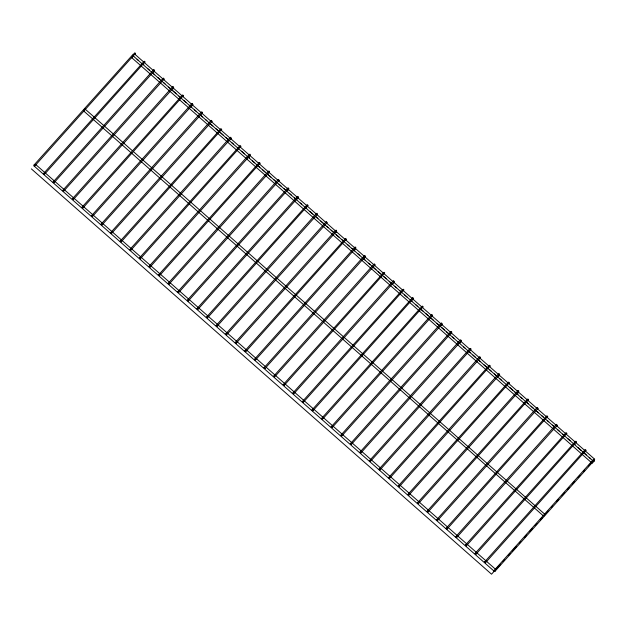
<?xml version="1.0" encoding="UTF-8"?>
<svg xmlns="http://www.w3.org/2000/svg" width="627" height="627" viewBox="0 0 627 627"><rect width="100%" height="100%" fill="white"/><g stroke="black" fill="none" stroke-linecap="round" stroke-linejoin="round"><path stroke-width="0.94" d="M363.441 257.83L363.495 258.661L364.334 258.622M526.421 401.382L526.476 402.213L527.323 402.173M134.249 53.452L134.821 52.801L135.456 53.358L34.908 165.841L34.407 165.544L34.007 165.05L133.426 53.977M143.834 61.893L144.406 61.242L145.041 61.807L44.493 174.29L44 173.985L43.592 173.499L143.991 61.454M153.419 70.334L153.991 69.691L154.626 70.248L153.764 72.129M163.161 78.344L163.208 79.198L164.062 79.135L163.576 78.132L162.189 79.308L62.771 190.389L63.17 190.874L63.672 191.18L164.062 79.135M172.746 86.785L172.793 87.639L173.648 87.576L173.17 86.573L171.774 87.756L72.356 198.83L72.763 199.315L73.257 199.621L173.648 87.576L172.942 89.018M182.183 95.672L182.755 95.022L183.39 95.578L82.842 208.062L82.349 207.764L81.941 207.271L182.339 95.226M191.925 103.674L191.972 104.529L192.826 104.466L192.34 103.463L190.953 104.646L91.534 215.719L91.934 216.205L92.428 216.511L192.826 104.466L192.113 105.9M201.51 112.115L201.557 112.97L202.411 112.907L201.925 111.912L200.538 113.087L101.119 224.16L101.519 224.654L102.021 224.952L202.411 112.907M211.997 121.356L211.518 120.353L210.123 121.528L110.705 232.609L111.112 233.095L111.606 233.401L211.997 121.356L211.142 121.419M220.532 129.444L221.104 128.801L221.739 129.358L121.191 241.842L120.697 241.544L120.29 241.05L220.688 129.005M230.274 137.454L230.321 138.308L231.175 138.246L230.689 137.242L229.302 138.418L129.883 249.491L130.283 249.985L130.777 250.283L231.175 138.246L230.47 139.68M239.71 146.334L240.282 145.683L240.917 146.248L140.37 258.732L139.868 258.426L139.468 257.94L239.859 145.895M250.345 155.128L249.867 154.132L248.472 155.308L149.054 266.381L149.461 266.875L149.955 267.173L250.345 155.128L249.93 155.339M258.88 163.224L259.453 162.573L260.087 163.138L159.54 275.621L159.046 275.316L158.647 274.83L259.037 162.785M268.622 171.226L268.669 172.08L269.524 172.017L269.038 171.022L267.651 172.198L168.232 283.271L168.632 283.765L169.133 284.062L269.524 172.017M278.216 179.675L278.255 180.529L279.109 180.466L278.631 179.463L277.236 180.639L177.817 291.72L178.225 292.206L178.719 292.511L279.109 180.466M287.644 188.555L288.216 187.904L288.851 188.468L287.989 190.349M297.229 197.003L297.801 196.353L298.436 196.909L297.574 198.79M306.822 205.444L307.395 204.794L308.029 205.358L207.482 317.842L206.981 317.536L206.581 317.05L306.971 205.005M316.564 213.446L316.611 214.301L317.458 214.238L316.98 213.243L315.585 214.418L216.166 325.491L216.574 325.985L217.067 326.283L317.458 214.238M326.15 221.895L326.197 222.75L327.051 222.687L326.565 221.684L325.178 222.859L225.759 333.94L226.159 334.426L226.653 334.732L327.051 222.687M335.735 230.336L335.782 231.191L336.636 231.128L336.15 230.133L334.763 231.308L235.344 342.381L235.744 342.875L236.246 343.173L336.636 231.128L335.931 232.57M345.171 239.224L345.743 238.573L346.378 239.13L245.831 351.614L245.337 351.316L244.93 350.822L345.32 238.785M355.101 249.452L355.768 247.163L354.913 247.226L354.96 248.08M364.499 255.667L364.546 256.521L365.4 256.459L364.914 255.463L363.527 256.639L264.108 367.712L264.508 368.206L265.002 368.504L365.4 256.459M374.985 264.907L374.507 263.904L373.112 265.08L273.693 376.161L274.093 376.647L274.595 376.952L374.985 264.907L374.131 264.97M383.52 272.996L384.092 272.353L384.727 272.91L284.18 385.393L283.686 385.096L283.279 384.602L383.677 272.557M393.262 281.006L393.309 281.86L394.164 281.797L393.678 280.794L392.29 281.97L292.872 393.051L293.271 393.537L293.765 393.842L394.164 281.797L393.45 283.232M402.699 289.886L403.263 289.235L403.898 289.799L303.35 402.283L302.857 401.985L302.457 401.492L402.847 289.447M412.284 298.334L412.856 297.684L413.491 298.24L312.944 410.724L312.442 410.426L312.042 409.933L412.433 297.896M421.869 306.775L422.441 306.125L423.076 306.689L322.529 419.173L322.035 418.867L321.627 418.381L422.026 306.337M431.611 314.778L331.221 426.822L331.62 427.316L332.114 427.614L432.512 315.569L432.027 314.574L431.454 315.224L432.089 315.781M441.196 323.226L441.243 324.081L442.098 324.018L441.612 323.015L440.225 324.19L340.806 435.271L341.206 435.757L341.707 436.063L442.098 324.018L441.392 325.452M450.633 332.106L451.205 331.464L451.84 332.02L450.978 333.901M460.375 340.116L460.422 340.97L461.276 340.908L460.79 339.905L459.403 341.08L359.976 452.161L360.384 452.647L360.878 452.953L461.276 340.908L460.563 342.342M469.96 348.557L369.569 460.602L369.969 461.088L370.463 461.394L470.861 349.349L470.814 348.494L469.96 348.557L470.007 349.411M479.545 356.998L479.592 357.86L480.447 357.79L479.968 356.794L478.573 357.97L379.155 469.043L379.554 469.537L380.056 469.835L480.447 357.79M488.982 365.886L489.554 365.235L490.189 365.8L389.641 478.283L389.148 477.978L388.74 477.492L489.138 365.447M498.724 373.888L498.771 374.742L499.625 374.68L499.139 373.684L497.752 374.86L398.333 485.933L398.733 486.427L399.227 486.724L499.625 374.68L498.912 376.122M508.16 382.776L508.724 382.125L509.359 382.689L408.82 495.173L408.318 494.868L407.918 494.382L508.309 382.337M518.09 393.011L518.748 390.715L517.894 390.778L517.941 391.632M527.331 399.665L527.903 399.015L528.537 399.571L427.99 512.055L427.496 511.757L427.089 511.264L527.487 399.227M537.073 407.668L537.12 408.522L537.974 408.459L537.488 407.456L536.101 408.639L436.682 519.712L437.082 520.198L437.575 520.504L537.974 408.459M546.509 416.555L547.081 415.905L547.716 416.461L447.169 528.945L446.667 528.647L446.267 528.153L546.658 416.109M556.251 424.557L556.29 425.412L557.144 425.349L556.666 424.346L555.271 425.521L455.853 536.602L456.26 537.088L456.754 537.394L557.144 425.349L556.439 426.783M565.679 433.437L566.252 432.795L566.886 433.351L466.339 545.835L465.845 545.537L465.446 545.043L565.836 432.998M575.272 441.886L575.837 441.236L576.472 441.792L475.924 554.284L475.431 553.978L475.031 553.492L575.421 441.447M584.858 450.327L585.43 449.677L586.065 450.241L485.517 562.725L485.024 562.427L484.616 561.933L585.007 449.888M266.499 367.54L495.863 569.551L494.977 570.625L494.28 571.315L34.085 165.99L34.971 164.917M84.755 109.435L85.053 109.043L132.101 150.488M593.064 460.947L132.869 55.623L134.28 53.985M592.711 462.397L592.013 463.087L131.819 57.762L133.23 56.124L133.825 56.156M494.28 571.315L495.165 570.241M594.349 459.575L594.647 459.191L182.966 96.597M592.013 463.087L593.589 461.323L594.435 461.284L594.38 460.445M544.957 514.759L543.844 516.005M154.054 70.898L154.477 70.686L54.079 182.731L53.585 182.433L53.185 181.94L153.576 69.895M288.279 189.119L288.694 188.907L188.304 300.952L187.81 300.654L187.402 300.161L287.801 188.116M297.433 197.419L298.287 197.348L197.889 309.393L197.395 309.095L196.996 308.602L297.386 196.557M355.391 248.229L355.807 248.018L255.416 360.063L254.923 359.757L254.515 359.271L354.913 247.226M451.268 332.671L451.683 332.459L351.292 444.504L350.799 444.206L350.391 443.712L450.789 331.667M518.38 391.781L518.795 391.569L418.405 503.614L417.911 503.316L417.504 502.823L517.894 390.778M594.521 460.093L495.103 571.166L494.609 570.868L494.201 570.374L593.62 459.301M495.103 571.166L494.703 570.68L491.544 574.199L31.35 168.875M496.568 568.681L500.487 564.3M503.097 561.384L504.398 559.927M508.317 555.546L510.276 553.359M512.235 551.172L516.154 546.791M519.422 543.147L520.723 541.689M524.642 537.308L526.602 535.121M529.862 531.477L532.48 528.561M535.09 525.638L537.049 523.451M540.309 519.807L542.269 517.612M545.537 513.968L548.147 511.052M551.415 507.4L552.716 505.942M556.635 501.569L558.594 499.382M561.863 495.73L564.472 492.814M567.733 489.162L569.042 487.704M572.31 484.06L574.261 481.873M578.18 477.492L580.14 475.305M583.408 471.661L584.709 470.203M588.628 465.822L590.587 463.635M34.783 165.293L34.085 165.99M593.949 459.881L594.647 459.191M593.236 460.821L593.761 460.257M592.899 462.021L593.589 461.323M131.819 57.762L133.19 55.591M85.053 109.043L83.477 110.807L542.943 515.48M35.496 164.352L265.025 366.246M545.09 514.493L133.575 151.781M134.883 54.008L135.299 53.797M144.469 62.449L144.884 62.245M182.818 96.229L183.233 96.017M221.166 130.008L221.59 129.797M240.76 146.687L239.906 146.749M259.939 163.576L259.084 163.639M307.457 206.009L307.873 205.797M345.806 239.78L346.222 239.577M384.155 273.56L384.57 273.348M403.749 290.238L402.895 290.301M412.919 298.891L413.334 298.687M422.919 307.128L422.073 307.191M470.446 349.56L470.861 349.349M490.032 366.239L489.185 366.301M508.795 383.332L509.21 383.128M528.381 400.018L527.534 400.081M547.144 417.112L547.559 416.9M566.737 433.79L565.883 433.853M575.907 442.443L576.323 442.239M585.493 450.891L585.908 450.68M143.826 64.401L142.98 64.448M201.353 115.07L200.507 115.109M249.287 157.291L248.245 156.922M306.815 207.952L305.968 207.999M354.749 250.173L353.706 249.812M412.276 300.842L411.226 300.474M469.795 351.504L468.957 351.551M517.737 393.725L516.687 393.364M575.257 444.394L574.214 444.026M584.85 452.835L583.8 452.475M34.007 165.05L34.908 165.841M43.592 173.499L44.493 174.29M53.185 181.94L54.079 182.731M62.771 190.389L63.672 191.18M72.356 198.83L73.257 199.621M81.941 207.271L82.842 208.062M91.534 215.719L92.428 216.511M101.119 224.16L102.021 224.952M110.705 232.609L111.606 233.401M120.29 241.05L121.191 241.842M129.883 249.491L130.777 250.283M139.468 257.94L140.37 258.732M149.054 266.381L149.955 267.173M158.647 274.83L159.54 275.621M168.232 283.271L169.133 284.062M177.817 291.72L178.719 292.511M187.402 300.161L188.304 300.952M196.996 308.602L197.889 309.393M206.581 317.05L207.482 317.842M216.166 325.491L217.067 326.283M225.759 333.94L226.653 334.732M235.344 342.381L236.246 343.173M244.93 350.822L245.831 351.614M254.515 359.271L255.416 360.063M264.108 367.712L265.002 368.504M273.693 376.161L274.595 376.952M283.279 384.602L284.18 385.393M292.872 393.051L293.765 393.842M302.457 401.492L303.35 402.283M312.042 409.933L312.944 410.724M321.627 418.381L322.529 419.173M331.221 426.822L332.114 427.614M340.806 435.271L341.707 436.063M350.391 443.712L351.292 444.504M359.976 452.161L360.878 452.953M369.569 460.602L370.463 461.394M379.155 469.043L380.056 469.835M388.74 477.492L389.641 478.283M398.333 485.933L399.227 486.724M407.918 494.382L408.82 495.173M417.504 502.823L418.405 503.614M427.089 511.264L427.99 512.055M436.682 519.712L437.575 520.504M446.267 528.153L447.169 528.945M455.853 536.602L456.754 537.394M465.446 545.043L466.339 545.835M475.031 553.492L475.924 554.284M484.616 561.933L485.517 562.725M494.201 570.374L494.703 570.68M191.353 106.817L190.718 106.261M258.034 165.779L258.465 165.928M296.814 199.707L296.179 199.143M459.803 343.259L459.168 342.695M134.444 53.859L181.493 95.304M137.07 59.236L138.543 60.537M147.361 68.304L149.571 70.248M152.51 72.834L154.712 74.778M157.651 77.372L159.861 79.308M163.537 82.545L165.003 83.846M168.679 87.082L170.152 88.376M173.091 90.962L176.03 93.556M178.969 96.143L180.443 97.444M184.119 100.681L186.321 102.616M189.268 105.211L191.47 107.154M194.409 109.741L196.619 111.684M200.295 114.921L202.497 116.865M205.437 119.451L206.91 120.752M210.586 123.989L212.788 125.933M215.727 128.519L217.937 130.463M220.876 133.049L223.079 134.993M226.026 137.587L228.228 139.523M231.904 142.76L233.369 144.061M241.458 151.178L244.397 153.772M248.073 157.009L249.546 158.302M252.485 160.896L254.695 162.84M258.371 166.077L259.837 167.37M262.776 169.956L264.986 171.9M267.925 174.494L270.864 177.08M273.803 179.667L275.277 180.968M278.952 184.205L281.155 186.148M284.102 188.735L286.304 190.679M289.243 193.265L291.445 195.209M294.392 197.803L296.595 199.739M300.27 202.983L301.744 204.277M309.824 211.401L312.771 213.987M315.71 216.574L317.913 218.517M320.852 221.112L323.062 223.055M326.738 226.292L328.203 227.585M331.15 230.172L333.352 232.115M336.291 234.71L339.231 237.296M342.177 239.89L343.643 241.183M347.319 244.42L349.529 246.364M351.731 248.3L354.67 250.894M357.609 253.48L359.82 255.424M362.759 258.018L364.961 259.962M368.637 263.199L370.11 264.492M373.786 267.729L375.988 269.673M378.199 271.616L381.138 274.203M384.077 276.789L386.279 278.733M389.226 281.327L391.428 283.271M395.104 286.508L396.577 287.801M399.517 290.387L400.982 291.688M404.658 294.925L407.605 297.512M415.685 304.636L417.896 306.579M420.835 309.166L423.037 311.11M425.976 313.696L428.186 315.64M431.125 318.234L433.328 320.178M437.003 323.414L438.477 324.708M441.416 327.294L444.355 329.888M446.565 331.832L449.504 334.418M452.443 337.012L453.917 338.306M457.592 341.543L459.795 343.486M463.471 346.723L464.944 348.016M468.62 351.253L470.085 352.546M473.032 355.141L475.235 357.084M478.91 360.321L480.384 361.614M484.06 364.851L486.262 366.795M489.201 369.381L491.403 371.325M494.35 373.919L496.553 375.855M499.492 378.449L501.702 380.393M509.782 387.51L512.729 390.104M514.932 392.047L517.871 394.634M520.81 397.228L522.283 398.521M525.959 401.758L528.161 403.702M531.108 406.288L533.311 408.232M536.25 410.826L538.46 412.762M541.399 415.356L543.601 417.3M547.277 420.537L548.75 421.83M552.426 425.067L554.629 427.011M557.568 429.597L559.778 431.541M562.717 434.135L564.182 435.428M567.858 438.665L570.068 440.609M578.157 447.725L581.096 450.319M583.298 452.263L586.237 454.849M589.184 457.444L590.65 458.737"/></g></svg>
